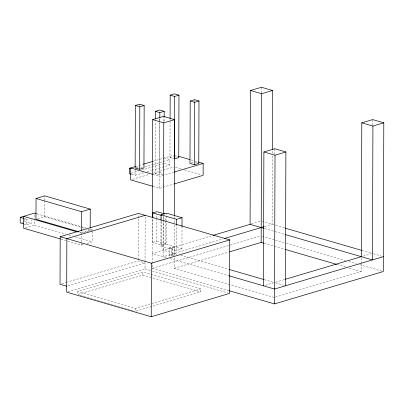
<?xml version="1.0" encoding="UTF-8"?>
<svg xmlns="http://www.w3.org/2000/svg" width="404" height="404" viewBox="0 0 404 404"><rect width="100%" height="100%" fill="white"/><g stroke="black" fill="none" stroke-linecap="round" stroke-linejoin="round"><path stroke-width="0.3" stroke-dasharray="2.02 1.52" d="M21.831 222.402L24.553 221.594L24.558 219.135M24.094 224.023L26.876 224.831L26.896 219.301L29.068 218.655M26.876 224.831L31.224 223.533L31.239 219.847M25.417 227.699L34.481 225.003L34.522 213.105M37.713 218.771L44.677 216.701L44.733 200.924M44.733 200.293L44.748 195.879M77.654 291.516L77.644 294.491L142.915 275.074L200.763 291.89L200.773 288.916L142.925 272.099L77.654 291.516L135.502 308.333L200.773 288.916M79.073 231.82L81.467 232.512L81.472 231.255M60.964 239.102L81.451 245.056L81.462 242.552M81.462 241.925L81.492 233.79M81.467 232.512L90.168 229.927L90.173 228.664M86.89 243.44L92.329 241.824L92.37 229.927L88.754 228.876M131.724 174.387L135.062 175.361L135.082 169.892M135.502 308.333L135.492 311.307L200.763 291.89M138.355 259.721L138.496 218.392M138.501 217.766L138.511 214.635M139.703 106.111L139.713 104.217M142.915 275.074L142.925 272.099M67.882 291.804L145.001 268.862L145.026 262.913L138.35 260.974L67.857 281.947M145.026 261.661L145.188 215.953M229.063 290.703L152.126 268.337L152.141 263.999M152.146 263.378L152.303 218.276M165.786 221.165L165.711 243.718L161.575 244.95L152.677 242.36L152.757 218.554M162.878 174.114L159.615 175.089L155.166 173.791L155.348 121.427M152.677 242.36L156.813 241.132L156.888 218.579M156.893 217.948L156.909 213.564M155.166 173.791L159.519 172.498L159.696 121.392M159.696 120.766L159.706 118.241M159.615 175.089L159.802 121.458M159.807 120.826L159.812 118.306M152.995 186.35L159.625 188.279L159.666 176.381L173.563 172.245M182.012 226.457L181.936 248.945L176.492 250.561L160.918 246.036L161.009 220.427M161.575 244.95L161.666 219.887M161.666 219.261L161.681 215.504M163.166 220.064L163.059 250.227L177.8 254.515M163.166 219.438L163.176 216.297M163.509 121.412L163.524 117.014M163.448 215.852L163.302 256.697L223.134 238.895M164.15 121.427L164.165 117.64M165.792 220.539L165.802 217.408M160.918 246.036L166.357 244.415L166.468 213.812M169.306 255.278L169.332 247.839L172.594 246.869L174.634 247.46L174.609 254.899L171.347 255.868L169.306 255.278L172.569 254.303L174.609 254.899M151.869 170.362L169.872 165.004L169.892 159.535L164.332 157.919M174.402 158.908L169.953 157.616L170.089 119.13M171.347 255.868L171.372 248.435L174.634 247.46M172.569 254.303L172.594 246.869M274.25 297.44L174.129 268.332L174.169 257.797M174.174 255.318L174.286 223.301M174.291 222.67L174.306 218.271M174.306 217.645L174.311 216.387M176.492 250.561L176.583 224.952M194.541 101.576L194.546 99.682M261.408 92.91L261.428 87.254M272.326 155.838L272.089 224.331L264.837 226.493M272.336 153.328L272.346 150.187M274.75 154.379L274.771 148.722M275.462 297.081L361.277 271.549L361.302 264.115M361.307 263.494L361.327 257.298M372.655 125.25L372.675 119.599M135.577 166.534L142.829 164.377M152.929 161.312L173.649 155.207M136.229 167.65L138.951 166.837M169.953 157.616L173.76 156.484M144.683 167.034L152.49 164.716M153.086 164.534L169.892 159.535M131.3 173.205L138.501 171.064M141.506 170.17L163.11 163.741M135.062 175.361L144.066 172.68M147.066 171.786L151.268 170.538M132.512 179.331L149.435 174.296M153.06 173.215L173.609 167.105M191.067 163.115L193.784 162.302M159.625 188.279L173.523 184.143M92.37 229.927L81.492 233.164L78.477 232.285M81.451 245.056L83.865 244.339M211.408 235.845L152.182 253.465L166.923 257.747M251.293 223.978L260.358 221.281M61.832 283.739L67.256 282.123M67.902 285.86L145.026 262.913M152.126 268.337L260.307 236.148M174.129 268.332L228.523 252.152M265.236 285.264L273.7 282.75M275.513 282.209L284.578 279.512M363.146 256.136L371.604 253.621M174.255 155.025L177.871 156.075M191.127 159.934L197.758 161.858M175.417 156.646L177.083 157.131M195.44 162.464L197.667 163.11M164.312 163.388L169.872 165.004M175.417 167.271L182.047 169.2M184.456 169.902L201.328 174.806M140.607 166.998L142.829 167.645M159.519 172.498L162.857 173.468M153.035 174.452L159.666 176.381M262.135 221.437L284.754 228.018M361.954 250.46L372.21 253.439M373.377 253.783L381.578 256.166M264.827 228.624L284.729 234.406M262.12 236.325L274.846 240.021M275.452 240.198L285.749 243.193M286.355 243.37L345.723 260.625M348.753 261.509L356.626 263.797M359.656 264.676L383.28 271.549M264.171 243.319L284.679 249.278M337.153 264.534L346.198 267.165M349.218 268.044L361.277 271.549M156.813 241.132L165.711 243.718M166.357 244.415L181.936 248.945M169.332 247.839L171.372 248.435M180.815 255.389L228.467 269.241M264.049 279.588L274.306 282.568M275.472 282.911L283.674 285.29M36.931 213.807L86.345 228.174M44.677 216.701L81.79 227.487M82.386 227.664L84.183 228.184M87.774 229.23L90.168 229.927M169.938 258.626L229.048 275.811M24.669 218.655L26.896 219.301M24.553 221.594L31.224 223.533M34.481 225.003L65.817 234.113M68.826 234.992L72.442 236.042M75.457 236.916L92.329 241.824M145.001 268.862L151.646 270.796M152.247 270.968L227.74 292.915M80.058 295.193L134.891 311.136"/><path stroke-width="0.61" d="M36.33 213.635L34.522 213.105L20.22 217.362L20.2 222.887L23.538 223.861M90.178 228.033L90.243 209.105L44.748 195.879L36.047 198.47L35.971 219.286L78.472 231.643M145.188 215.327L66.867 238.628L66.68 292.163L151.227 316.746L229.548 293.44L229.735 239.905L138.516 213.383L60.191 236.688L60.024 284.275L66.7 286.214M81.472 230.623L81.542 211.696L90.243 209.105M135.577 166.534L129.517 168.276L129.502 173.74L131.169 174.225M135.36 105.51L135.143 167.973L139.592 169.266L143.945 167.968L144.162 105.51L139.713 104.217L135.36 105.51L139.809 106.802L144.162 105.51M139.592 169.266L139.809 106.802M151.227 316.746L151.414 263.206L229.735 239.905M152.303 217.645L152.646 119.619L163.524 116.382L174.649 119.619L174.316 215.756M152.762 217.928L152.778 212.913L156.914 211.686L164.625 213.928M155.358 118.902L155.383 111.332L159.737 110.04L164.186 111.332L164.165 117.008M159.817 117.675L159.833 112.625L164.186 111.332M161.009 220.427L161.029 214.807L166.468 213.186L182.042 217.716L182.012 226.457M163.453 213.969L163.772 122.851L174.649 119.619M170.089 118.498L170.17 95.152L174.523 93.859L178.972 95.152L178.755 157.616L174.402 158.908L174.619 96.45L178.972 95.152M176.583 224.952L176.604 219.332L182.042 217.716M190.193 100.975L189.976 163.438L194.425 164.731L198.778 163.433L198.995 100.975L194.546 99.682L190.193 100.975L194.647 102.268L198.995 100.975M194.425 164.731L194.647 102.268M198.359 162.034L203.177 163.433L203.136 175.331L174.129 183.961M213.221 235.305L250.086 224.336L250.551 90.491L261.428 87.254L272.554 90.491L272.346 149.556M229.73 251.793L261.156 242.44L261.676 93.728L272.554 90.491M263.423 285.805L263.893 151.96L274.771 148.722L285.896 151.96L285.426 285.805M229.063 290.703L274.498 303.909L275.018 155.197L285.896 151.96M274.498 303.909L383.28 271.549L383.8 122.831L372.675 119.599L361.797 122.831L361.327 256.676L285.184 279.331M383.8 122.831L372.922 126.068L372.453 259.913L285.335 234.583M143.324 164.17L152.5 161.499M174.169 172.064L203.177 163.433M224.341 238.537L264.231 226.669M383.33 256.676L274.548 289.037L229.048 275.811M250.551 90.491L261.676 93.728M361.797 122.831L372.922 126.068M170.17 95.152L174.619 96.45M155.383 111.332L159.833 112.625M152.646 119.619L163.772 122.851M263.893 151.96L275.018 155.197M178.472 156.252L189.92 159.58M152.434 174.281L130.744 167.973L130.699 179.871L152.394 186.173M129.517 168.276L131.189 168.761M285.355 228.189L361.353 250.283M250.086 224.336L264.226 228.447M261.156 242.44L263.57 243.142M285.285 249.455L336.547 264.357M161.029 214.807L176.604 219.332M152.778 212.913L161.681 215.504M36.047 198.47L81.542 211.696M229.068 269.418L263.448 279.411M77.275 231.936L23.644 216.342L23.604 228.24L60.358 238.926M20.22 217.362L24.114 218.493M60.191 236.688L151.414 263.206"/></g></svg>
